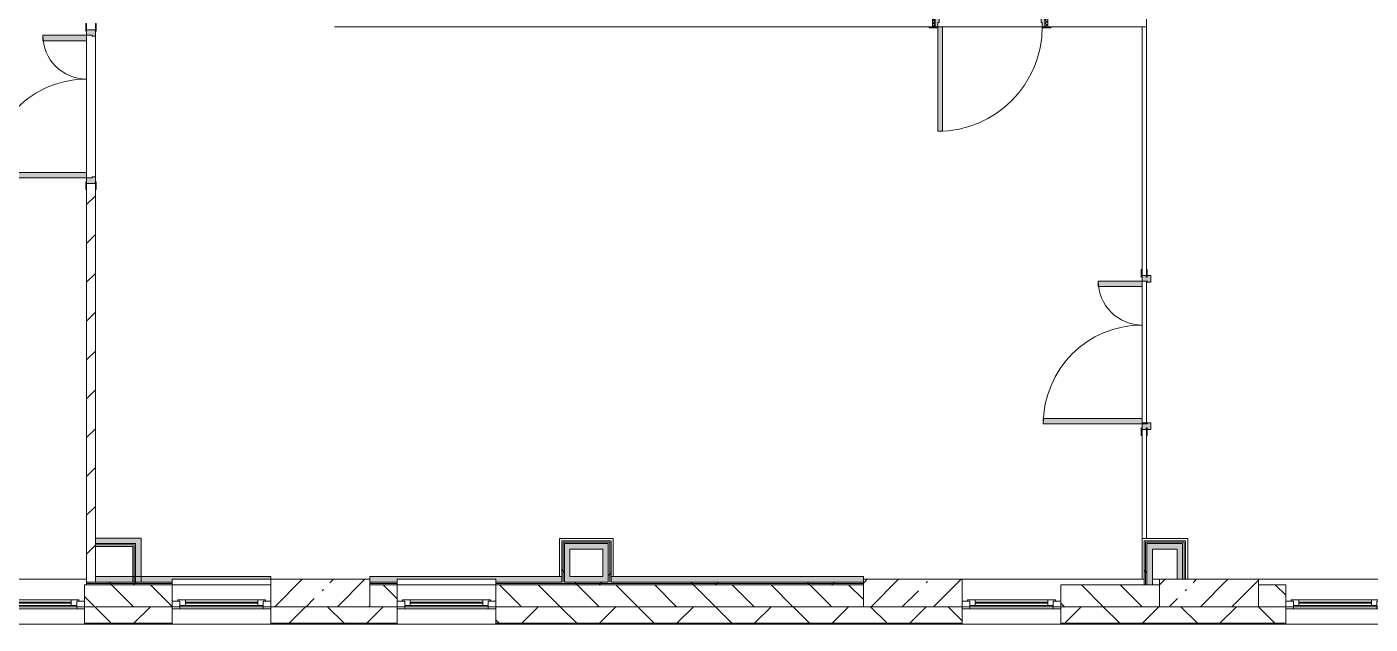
# Model space of a CAD drawing. Header units: millimetres. Extents: x 35143 to 244272, y -8553 to 29000.
# Drawn here: x 208667 to 220911, y -258 to 5180 of the extents above; entities that cross this region are included whole.
import ezdxf

# ---------------------------------------------------------------- set-up
doc = ezdxf.new("R2010")
doc.units = ezdxf.units.MM
for name, color, linetype, lineweight, true_color in [('A-DOOR-3', 7, 'Continuous', 5, 0xaaaaaa), ('A-DOOR-4', 7, 'Continuous', 5, 0xe2e2e2), ('A-DOOR-FRAM-3', 7, 'Continuous', 5, 0xe2e2e2), ('A-DOOR-FRAM-4', 7, 'Continuous', 5, 0xaaaaaa), ('A-FLOR-2', 7, 'Continuous', 5, 0xaaaaaa), ('I-WALL-3', 7, 'Continuous', 5, 0xe7e7e7), ('I-WALL-4', 7, 'Continuous', 9, 0xe7e7e7)]:
    doc.layers.add(name, color=color, linetype=linetype, lineweight=lineweight, true_color=true_color)
for name, color, linetype, lineweight in [('A-GLAZ-1', 7, 'Continuous', 5), ('A-WALL', 7, 'Continuous', 9), ('A-WALL-4', 7, 'Continuous', 5), ('I-WALL-5', 7, 'Continuous', 5), ('S-COLS-1', 7, 'Continuous', 5)]:
    doc.layers.add(name, color=color, linetype=linetype, lineweight=lineweight)
pattern_1 = [(45, (117261.9, 0), (-530.33, 530.33), []), (135, (117261.9, 0), (-530.33, -530.33), [])]

# ---------------------------------------------------------------- blocks, each defined once
blk = doc.blocks.new('120_Окно_СКБ_1Ст - 120_Окно_СКБ_1Ст 900х2500_h_ с форточкой-V132-2_1_2_птичка')
at = {"layer": 'A-GLAZ-1'}
for p, q in [((-450, -127), (-450, -57)), ((-450, -57), (-380, -57)), ((450, -57), (-450, -57)), ((-380, -57), (-380, -127)), ((380, -87), (-380, -87)), ((-380, -87), (-380, -127)), ((-330, -137), (-330, -87)), ((-330, -107), (330, -107)), ((330, -117), (-330, -117)), ((330, -137), (330, -87)), ((380, -127), (380, -57)), ((380, -57), (450, -57)), ((380, -127), (380, -87)), ((450, -57), (450, -127)), ((-380, -127), (-450, -127)), ((-450, -127), (-400, -127)), ((-380, -127), (-400, -127)), ((-400, -127), (-400, -137)), ((-400, -137), (400, -137)), ((400, -137), (-400, -137)), ((450, -127), (380, -127)), ((400, -127), (380, -127)), ((400, -127), (450, -127)), ((400, -137), (400, -127))]:
    blk.add_line(p, q, dxfattribs=at)
blk = doc.blocks.new('120_Окно_СКБ_1Ст - 120_Окно_СКБ_1Ст 900х2500_h_ с форточкой-22876038-2_1_2_птичка')
at = {"layer": 'A-GLAZ-1'}
for p, q in [((-450, -127), (-450, -57)), ((-450, -57), (-380, -57)), ((450, -57), (-450, -57)), ((-380, -57), (-380, -127)), ((380, -87), (-380, -87)), ((-380, -87), (-380, -127)), ((-330, -137), (-330, -87)), ((-330, -107), (330, -107)), ((330, -117), (-330, -117)), ((330, -137), (330, -87)), ((380, -127), (380, -57)), ((380, -57), (450, -57)), ((380, -127), (380, -87)), ((450, -57), (450, -127)), ((-380, -127), (-450, -127)), ((-450, -127), (-400, -127)), ((-380, -127), (-400, -127)), ((-400, -127), (-400, -137)), ((-400, -137), (400, -137)), ((400, -137), (-400, -137)), ((450, -127), (380, -127)), ((400, -127), (380, -127)), ((400, -127), (450, -127)), ((400, -137), (400, -127))]:
    blk.add_line(p, q, dxfattribs=at)
blk = doc.blocks.new('BSC_Колонна _Прямоугольная - 250х900-23282983-2_1_2_птичка')
at = {"layer": 'S-COLS-1'}
h = blk.add_hatch(dxfattribs=at)
h.set_pattern_fill('FP_127', color=256, style=0, pattern_type=2)
h.set_pattern_definition([(45, (-99480, -25), (-285.1231, 285.1231), []), (45, (-99194.88, -25), (-285.1231, 285.1231), [504.031, -100.806, 16.764, -84.042])])
h.paths.add_polyline_path([(450, -125), (450, 125), (-450, 125), (-450, -125)])
for p, q in [((450, 125), (-450, 125)), ((-450, 125), (-450, -125)), ((450, -125), (450, 125)), ((-450, -125), (450, -125))]:
    blk.add_line(p, q, dxfattribs=at)
blk = doc.blocks.new('110_Дверь_СКБ_1Ст_Внутренняя1 - Д-7а_л__950x2100h_Туалет-V133-2_1_2_птичка')
at = {"layer": 'A-DOOR-3'}
h = blk.add_hatch(dxfattribs=at)
h.set_pattern_fill('FP_128', color=256, style=0, pattern_type=2)
h.set_pattern_definition([(135, (1776.41, 174.685), (-14.14214, -14.14214), []), (225, (1776.41, 174.685), (14.14214, -14.14214), [])])
h.paths.add_polyline_path([(537.5, 110), (512.5, 110), (512.5, -110), (537.5, -110)])
at = {"layer": 'A-DOOR-4'}
h = blk.add_hatch(color=256, dxfattribs=at)
h.paths.add_polyline_path([(487.5, 110), (487.5, 70), (477.5, 70), (477.5, 30), (512.5, 30), (512.5, 110)])
h.paths.add_polyline_path([(-462.5, 110), (-487.5, 110), (-487.5, 30), (-452.5, 30), (-452.5, 70), (-462.5, 70)])
at = {"layer": 'A-DOOR-FRAM-3'}
for points in [[(447.5, 1060), (447.5, 110), (487.5, 110), (487.5, 1060)], [(-542.5, 118), (-542.5, 110), (-472.5, 110), (-472.5, 118)], [(-472.5, 30), (-487.5, 30), (-487.5, -110), (-472.5, -110)], [(567.5, 118), (497.5, 118), (497.5, 110), (567.5, 110)], [(512.5, 30), (497.5, 30), (497.5, -110), (512.5, -110)], [(-542.5, -110), (-542.5, -118), (-472.5, -118), (-472.5, -110)], [(567.5, -110), (497.5, -110), (497.5, -118), (567.5, -118)]]:
    blk.add_hatch(color=256, dxfattribs=at).paths.add_polyline_path(points)
at = {"layer": 'A-DOOR-FRAM-4'}
h = blk.add_hatch(dxfattribs=at)
h.set_pattern_fill('FP_129', color=256, style=0, pattern_type=2)
h.set_pattern_definition([(45, (-346.384, 174.685), (-14.1421, 14.1421), []), (135, (-346.384, 174.685), (-14.1421, -14.1421), [])])
h.paths.add_polyline_path([(-487.5, 110), (-512.5, 110), (-512.5, -110), (-487.5, -110)])
at = {"layer": 'A-DOOR-3'}
for p, q in [((487.5, 1060), (447.5, 1060)), ((447.5, 1060), (447.5, 110)), ((487.5, 110), (487.5, 1060)), ((447.5, 110), (487.5, 110))]:
    blk.add_line(p, q, dxfattribs=at)
blk.add_arc((487.5, 110), 950, 90, 180, dxfattribs=at)
at = {"layer": 'A-DOOR-FRAM-4'}
for p, q in [((-472.5, 118), (-542.5, 118)), ((-542.5, 118), (-542.5, 110)), ((-542.5, 110), (-472.5, 110)), ((-487.5, 110), (-512.5, 110)), ((-512.5, 110), (-512.5, -110)), ((-462.5, 110), (-487.5, 110)), ((-487.5, 110), (-487.5, 30)), ((-487.5, -110), (-487.5, 110)), ((-472.5, 110), (-487.5, 110)), ((-487.5, 110), (-487.5, 109)), ((-487.5, 109), (-472.5, 109)), ((-487.5, 30), (-452.5, 30)), ((-472.5, 30), (-487.5, 30)), ((-487.5, 30), (-487.5, -110)), ((-472.5, 110), (-472.5, 118)), ((-472.5, 109), (-472.5, 110)), ((-472.5, -110), (-472.5, 30)), ((-462.5, 70), (-462.5, 110)), ((-452.5, 70), (-462.5, 70)), ((-452.5, 30), (-452.5, 70)), ((487.5, 70), (477.5, 70)), ((477.5, 70), (477.5, 30)), ((477.5, 30), (512.5, 30)), ((487.5, 110), (487.5, 70)), ((512.5, 110), (487.5, 110)), ((567.5, 118), (497.5, 118)), ((497.5, 118), (497.5, 110)), ((512.5, 110), (497.5, 110)), ((497.5, 110), (497.5, 109)), ((497.5, 110), (567.5, 110)), ((497.5, 109), (512.5, 109)), ((512.5, 30), (497.5, 30)), ((497.5, 30), (497.5, -110)), ((512.5, 30), (512.5, 110)), ((537.5, 110), (512.5, 110)), ((512.5, 110), (512.5, -110)), ((512.5, 109), (512.5, 110)), ((512.5, -110), (512.5, 30)), ((537.5, -110), (537.5, 110)), ((567.5, 110), (567.5, 118)), ((-472.5, -110), (-542.5, -110)), ((-542.5, -110), (-542.5, -118)), ((-542.5, -118), (-472.5, -118)), ((-512.5, -110), (-487.5, -110)), ((-487.5, -110), (-472.5, -110)), ((-472.5, -118), (-472.5, -110)), ((497.5, -110), (512.5, -110)), ((567.5, -110), (497.5, -110)), ((497.5, -110), (497.5, -118)), ((497.5, -118), (567.5, -118)), ((512.5, -110), (537.5, -110)), ((567.5, -118), (567.5, -110))]:
    blk.add_line(p, q, dxfattribs=at)
blk = doc.blocks.new('110_Дверь_СКБ_2Ст - Д-5_п_ Из игровой в коридор-32215844-2_1_2_птичка')
at = {"layer": 'A-DOOR-4'}
for points in [[(-638, 40), (-588, 40), (-588, 940), (-638, 940)], [(612, 440), (612, 40), (662, 40), (662, 440)]]:
    blk.add_hatch(color=256, dxfattribs=at).paths.add_polyline_path(points)
h = blk.add_hatch(color=256, dxfattribs=at)
h.paths.add_polyline_path([(-688, 40), (-688, -40), (-628, -40), (-628, -10), (-638, -10), (-638, 40)])
h.paths.add_polyline_path([(652, -40), (712, -40), (712, 40), (662, 40), (662, -10), (652, -10)])
at = {"layer": 'A-DOOR-FRAM-3'}
for points in [[(-742, 40), (-672, 40), (-672, 48), (-742, 48)], [(698, 40), (768, 40), (768, 48), (698, 48)], [(-742, -48), (-672, -48), (-672, -40), (-742, -40)], [(698, -48), (768, -48), (768, -40), (698, -40)]]:
    blk.add_hatch(color=256, dxfattribs=at).paths.add_polyline_path(points)
at = {"layer": 'A-DOOR-3'}
for p, q in [((-638, 940), (-638, 40)), ((-588, 940), (-638, 940)), ((-588, 40), (-588, 940)), ((662, 440), (612, 440)), ((612, 440), (612, 40)), ((662, 40), (662, 440)), ((-638, 40), (-588, 40)), ((612, 40), (662, 40))]:
    blk.add_line(p, q, dxfattribs=at)
for centre, radius, start, end in [((-638, 40), 900, 0, 90), ((662, 40), 400, 90, 180)]:
    blk.add_arc(centre, radius, start, end, dxfattribs=at)
at = {"layer": 'A-DOOR-FRAM-4'}
for p, q in [((-672, 48), (-742, 48)), ((-742, 48), (-742, 40)), ((-742, 40), (-672, 40)), ((-638, 40), (-688, 40)), ((-688, 40), (-688, -40)), ((-672, 40), (-672, 48)), ((-638, -10), (-638, 40)), ((662, 40), (662, -10)), ((712, 40), (662, 40)), ((768, 48), (698, 48)), ((698, 48), (698, 40)), ((698, 40), (768, 40)), ((712, -40), (712, 40)), ((768, 40), (768, 48)), ((-672, -40), (-742, -40)), ((-742, -40), (-742, -48)), ((-742, -48), (-672, -48)), ((-688, -40), (-628, -40)), ((-672, -39), (-688, -39)), ((-688, -39), (-688, -40)), ((-688, -40), (-672, -40)), ((-672, -40), (-672, -39)), ((-672, -48), (-672, -40)), ((-628, -10), (-638, -10)), ((-628, -40), (-628, -10)), ((662, -10), (652, -10)), ((652, -10), (652, -40)), ((652, -40), (712, -40)), ((712, -39), (698, -39)), ((698, -39), (698, -40)), ((698, -40), (712, -40)), ((768, -40), (698, -40)), ((698, -40), (698, -48)), ((698, -48), (768, -48)), ((712, -40), (712, -39)), ((768, -48), (768, -40))]:
    blk.add_line(p, q, dxfattribs=at)
blk = doc.blocks.new('BSC_Колонна _Прямоугольная - 250х900-V134-2_1_2_птичка')
at = {"layer": 'S-COLS-1'}
h = blk.add_hatch(dxfattribs=at)
h.set_pattern_fill('FP_130', color=256, style=0, pattern_type=2)
h.set_pattern_definition([(45, (-94080, -25), (-285.1231, 285.1231), []), (45, (-93794.88, -25), (-285.1231, 285.1231), [504.031, -100.806, 16.764, -84.042])])
h.paths.add_polyline_path([(450, -125), (450, 125), (-450, 125), (-450, -125), (311, -125)])
for p, q in [((450, 125), (-450, 125)), ((-450, 125), (-450, -125)), ((450, -125), (450, 125)), ((-450, -125), (450, -125))]:
    blk.add_line(p, q, dxfattribs=at)
blk = doc.blocks.new('BSC_Колонна _Прямоугольная - 250х900-V135-2_1_2_птичка')
at = {"layer": 'S-COLS-1'}
h = blk.add_hatch(dxfattribs=at)
h.set_pattern_fill('FP_131', color=256, style=0, pattern_type=2)
h.set_pattern_definition([(45, (-102180, -25), (-285.1231, 285.1231), []), (45, (-101894.88, -25), (-285.1231, 285.1231), [504.031, -100.806, 16.764, -84.042])])
h.paths.add_polyline_path([(450, -125), (450, 125), (-450, 125), (-450, -125), (-368, -125)])
for p, q in [((450, 125), (-450, 125)), ((-450, 125), (-450, -125)), ((450, -125), (450, 125)), ((-450, -125), (450, -125))]:
    blk.add_line(p, q, dxfattribs=at)
blk = doc.blocks.new('110_Дверь_СКБ_2Ст - Д-5_п__в составе перегородки _не входит в спец__-32680317-2_1_2_птичка')
at = {"layer": 'A-DOOR-4'}
h = blk.add_hatch(color=256, dxfattribs=at)
h.paths.add_polyline_path([(712, -20), (712, 60), (652, 60), (652, 30), (662, 30), (662, -20)])
h.paths.add_polyline_path([(-628, 60), (-688, 60), (-688, -20), (-638, -20), (-638, 30), (-628, 30)])
for points in [[(-588, -420), (-588, -20), (-638, -20), (-638, -420)], [(662, -20), (612, -20), (612, -920), (662, -920)]]:
    blk.add_hatch(color=256, dxfattribs=at).paths.add_polyline_path(points)
at = {"layer": 'A-DOOR-FRAM-3'}
for points in [[(-673, 28), (-743, 28), (-743, 20), (-673, 20)], [(767, 28), (697, 28), (697, 20), (767, 20)], [(-673, -20), (-743, -20), (-743, -28), (-673, -28)], [(767, -20), (697, -20), (697, -28), (767, -28)]]:
    blk.add_hatch(color=256, dxfattribs=at).paths.add_polyline_path(points)
at = {"layer": 'A-DOOR-3'}
for p, q in [((-638, -20), (-588, -20)), ((-638, -420), (-638, -20)), ((-588, -20), (-588, -420)), ((612, -20), (662, -20)), ((612, -920), (612, -20)), ((662, -20), (662, -920)), ((-588, -420), (-638, -420)), ((662, -920), (612, -920))]:
    blk.add_line(p, q, dxfattribs=at)
for centre, radius, start, end in [((-638, -20), 400, 270, 0), ((662, -20), 900, 180, 270)]:
    blk.add_arc(centre, radius, start, end, dxfattribs=at)
at = {"layer": 'A-DOOR-FRAM-4'}
for p, q in [((-743, 28), (-673, 28)), ((-743, 20), (-743, 28)), ((-673, 20), (-743, 20)), ((-688, 60), (-628, 60)), ((-688, -20), (-688, 60)), ((-688, 20), (-673, 20)), ((-688, 19), (-688, 20)), ((-673, 19), (-688, 19)), ((-673, 28), (-673, 20)), ((-673, 20), (-673, 19)), ((-638, 30), (-638, -20)), ((-628, 30), (-638, 30)), ((-628, 60), (-628, 30)), ((652, 60), (712, 60)), ((652, 30), (652, 60)), ((662, 30), (652, 30)), ((662, -20), (662, 30)), ((697, 20), (697, 28)), ((697, 28), (767, 28)), ((697, 19), (697, 20)), ((697, 20), (712, 20)), ((767, 20), (697, 20)), ((712, 19), (697, 19)), ((712, 60), (712, -20)), ((712, 20), (712, 19)), ((767, 28), (767, 20)), ((-743, -20), (-673, -20)), ((-743, -28), (-743, -20)), ((-673, -28), (-743, -28)), ((-638, -20), (-688, -20)), ((-673, -20), (-673, -28)), ((712, -20), (662, -20)), ((697, -28), (697, -20)), ((697, -20), (767, -20)), ((767, -28), (697, -28)), ((767, -20), (767, -28))]:
    blk.add_line(p, q, dxfattribs=at)

msp = doc.modelspace()

# ---------------------------------------------------------------- hatches: boundary and pattern name
at = {"layer": 'A-WALL-4'}
h = msp.add_hatch(dxfattribs=at)
h.set_pattern_fill('FP_97', color=256, style=0, pattern_type=2)
h.set_pattern_definition([(135, (117261.88, 0), (-176.7767, -176.7767), [])])
h.paths.add_polyline_path([(239291.9, -100), (240091.9, -100), (240091.9, 100), (239291.9, 100)])
h.paths.add_polyline_path([(227421.1, -100), (227491.9, -100), (227491.9, 100), (226191.9, 100), (226191.9, -100), (226957.3, -100)])
h.paths.add_polyline_path([(236232.5, -100), (236591.9, -100), (236591.9, 100), (236091.9, 100), (236091.9, -100)])
h.paths.add_polyline_path([(230941.9, -100), (230941.9, 100), (230691.9, 100), (230691.9, -100)])
h.paths.add_polyline_path([(231841.9, -100), (232891.9, -100), (232891.9, 100), (231841.9, 100)])
h.paths.add_polyline_path([(212041.9, -100), (212041.9, 100), (211791.9, 100), (211791.9, -100)])
h.paths.add_polyline_path([(213044.5, -100), (216291.9, -100), (216290.8, 100), (212941.9, 100), (212941.9, -100)])
h.paths.add_polyline_path([(219891.9, -100), (220141.9, -100), (220141.9, 100), (219891.9, 100)])
h.paths.add_polyline_path([(221855.9, -100), (222091.9, -100), (222091.9, 100), (221041.9, 100), (221041.9, -100)])
h.paths.add_polyline_path([(218091.9, -100), (218991.9, -100), (218991.9, 100), (218091.9, 100)])
h.paths.add_polyline_path([(209798.2, -100), (209991.9, -100), (209991.9, 100), (209191.9, 100), (209191.9, -100), (209357.7, -100)])
h = msp.add_hatch(dxfattribs=at)
h.set_pattern_fill('FP_87', color=256, style=0, pattern_type=2)
h.set_pattern_definition([(45, (117261.9, 0), (-353.5534, 353.5534), []), (135, (117261.9, 0), (-353.5534, -353.5534), [])])
h.paths.add_polyline_path([(239478.8, -250), (240091.9, -250), (240091.9, -100), (239291.9, -100), (239291.9, -250)])
h.paths.add_polyline_path([(237623.8, -250), (238391.9, -250), (238391.9, -100), (237491.9, -100), (237491.9, -250)])
h.paths.add_polyline_path([(242261.4, -250), (242341.9, -250), (242341.9, -100), (240991.9, -100), (240991.9, -250), (241333.9, -250)])
h.paths.add_polyline_path([(229791.9, -250), (230941.9, -250), (230941.9, -100), (229791.9, -100)])
h.paths.add_polyline_path([(224638.5, -250), (225291.9, -250), (225291.9, -100), (224391.9, -100), (224391.9, -250)])
h.paths.add_polyline_path([(226191.9, -250), (227491.9, -250), (227491.9, -100), (226191.9, -100)])
h.paths.add_polyline_path([(231841.9, -250), (232891.9, -250), (232891.9, -100), (231841.9, -100)])
h.paths.add_polyline_path([(236591.9, -250), (236591.9, -100), (235191.9, -100), (235191.9, -250), (236232.5, -250)])
h.paths.add_polyline_path([(219073.4, -250), (220141.9, -250), (220141.9, -100), (218091.9, -100), (218091.9, -250), (218991.9, -250)])
h.paths.add_polyline_path([(221041.9, -250), (222091.9, -250), (222091.9, -100), (221041.9, -100)])
h.paths.add_polyline_path([(216291.9, -250), (217191.9, -250), (217191.9, -100), (212941.9, -100), (212941.9, -250), (216290.8, -250)])
h.paths.add_polyline_path([(210891.9, -250), (212041.9, -250), (212041.9, -100), (210891.9, -100)])
h.paths.add_polyline_path([(206471.9, -250), (208291.9, -250), (208291.9, -100), (206471.9, -100)])
h.paths.add_polyline_path([(209334.4, -250), (209991.9, -250), (209991.9, -100), (209191.9, -100), (209191.9, -250)])
at = {"layer": 'I-WALL-3'}
for points in [[(213616.9, 175), (213616.9, 475), (213566.9, 475), (213566.9, 175)], [(213916.9, 425), (213966.9, 425), (213966.9, 475), (213616.9, 475), (213616.9, 425)], [(213966.9, 175), (213966.9, 425), (213916.9, 425), (213916.9, 175)], [(219151.9, 425), (219201.9, 425), (219201.9, 475), (218876.9, 475), (218876.9, 425), (219073.4, 425)], [(218926.9, 100), (218926.9, 425), (218876.9, 425), (218876.9, 100)], [(219201.9, 150), (219201.9, 425), (219151.9, 425), (219151.9, 150)]]:
    msp.add_hatch(color=256, dxfattribs=at).paths.add_polyline_path(points)
at = {"layer": 'I-WALL-4'}
for points in [[(209657.9, 475), (209707.9, 475), (209707.9, 525), (209291.9, 525), (209291.9, 475)], [(209657.9, 125), (209707.9, 125), (209707.9, 475), (209657.9, 475), (209657.9, 230.5)], [(209291.9, 125), (209991.9, 125), (209991.9, 150), (210891.9, 150), (210891.9, 175), (209291.9, 175)]]:
    msp.add_hatch(color=256, dxfattribs=at).paths.add_polyline_path(points)
h = msp.add_hatch(color=256, dxfattribs=at)
h.paths.add_polyline_path([(216291.9, 125), (216290.8, 175), (213991.9, 175), (213991.9, 125), (216290.8, 125)])
h.paths.add_polyline_path([(212041.9, 125), (212041.9, 150), (212941.9, 150), (212941.9, 125), (213541.9, 125), (213541.9, 175), (211791.9, 175), (211791.9, 125)])
h.paths.add_polyline_path([(213566.9, 125), (213966.9, 125), (213966.9, 175), (213566.9, 175)])
at = {"layer": 'I-WALL-5'}
h = msp.add_hatch(dxfattribs=at)
h.set_pattern_fill('FP_99', color=256, style=0, pattern_type=2)
h.set_pattern_definition([(45, (117261.88, 0), (-176.7767, 176.7767), [])])
h.paths.add_polyline_path([(209211.9, 125), (209291.9, 125), (209291.9, 3755), (209211.9, 3755), (209211.9, 230.5)])
h.paths.add_polyline_path([(209291.9, 5155), (209291.9, 10400), (209211.9, 10400), (209211.9, 5155), (209261.9, 5155)])
h = msp.add_hatch(dxfattribs=at)
h.set_pattern_fill('FP_187', color=256, style=0, pattern_type=2)
h.set_pattern_definition(pattern_1)
h.paths.add_polyline_path([(213541.9, 125), (213554.4, 125), (213554.4, 500), (213541.9, 500), (213541.9, 175)])
h = msp.add_hatch(dxfattribs=at)
h.set_pattern_fill('FP_187', color=256, style=0, pattern_type=2)
h.set_pattern_definition(pattern_1)
h.paths.add_polyline_path([(213554.4, 125), (213566.9, 125), (213566.9, 487.5), (213554.4, 487.5), (213554.4, 175)])
h = msp.add_hatch(dxfattribs=at)
h.set_pattern_fill('FP_187', color=256, style=0, pattern_type=2)
h.set_pattern_definition(pattern_1)
h.paths.add_polyline_path([(213966.9, 125), (213979.4, 125), (213979.4, 475), (213966.9, 475), (213966.9, 175)])
h = msp.add_hatch(dxfattribs=at)
h.set_pattern_fill('FP_187', color=256, style=0, pattern_type=2)
h.set_pattern_definition(pattern_1)
h.paths.add_polyline_path([(213979.4, 125), (213991.9, 125), (213991.9, 487.5), (213979.4, 487.5), (213979.4, 175)])
h = msp.add_hatch(dxfattribs=at)
h.set_pattern_fill('FP_187', color=256, style=0, pattern_type=2)
h.set_pattern_definition(pattern_1)
h.paths.add_polyline_path([(218864.4, 100), (218864.4, 487.5), (218851.9, 487.5), (218851.9, 100)])
h = msp.add_hatch(dxfattribs=at)
h.set_pattern_fill('FP_187', color=256, style=0, pattern_type=2)
h.set_pattern_definition(pattern_1)
h.paths.add_polyline_path([(218864.4, 100), (218876.9, 100), (218876.9, 475), (218864.4, 475), (218864.4, 230.5)])
h = msp.add_hatch(dxfattribs=at)
h.set_pattern_fill('FP_187', color=256, style=0, pattern_type=2)
h.set_pattern_definition(pattern_1)
h.paths.add_polyline_path([(219212.5, 150), (219214.4, 150), (219214.4, 475), (219201.9, 475), (219201.9, 150)])
h = msp.add_hatch(dxfattribs=at)
h.set_pattern_fill('FP_187', color=256, style=0, pattern_type=2)
h.set_pattern_definition(pattern_1)
h.paths.add_polyline_path([(219225, 150), (219226.9, 150), (219226.9, 487.5), (219214.4, 487.5), (219214.4, 150)])
h = msp.add_hatch(dxfattribs=at)
h.set_pattern_fill('FP_187', color=256, style=0, pattern_type=2)
h.set_pattern_definition(pattern_1)
h.paths.add_polyline_path([(209991.9, 112.5), (209991.9, 125), (209211.9, 125), (209211.9, 112.5), (209798.2, 112.5)])
h = msp.add_hatch(dxfattribs=at)
h.set_pattern_fill('FP_187', color=256, style=0, pattern_type=2)
h.set_pattern_definition(pattern_1)
h.paths.add_polyline_path([(212041.9, 112.5), (212041.9, 125), (211791.9, 125), (211791.9, 112.5)])
h.paths.add_polyline_path([(216291.9, 112.5), (216290.8, 125), (212941.9, 125), (212941.9, 112.5), (216290.8, 112.5)])
h = msp.add_hatch(dxfattribs=at)
h.set_pattern_fill('FP_187', color=256, style=0, pattern_type=2)
h.set_pattern_definition(pattern_1)
h.paths.add_polyline_path([(209334.4, 100), (209991.9, 100), (209991.9, 112.5), (209211.9, 112.5), (209211.9, 100), (209291.9, 100)])
h = msp.add_hatch(dxfattribs=at)
h.set_pattern_fill('FP_187', color=256, style=0, pattern_type=2)
h.set_pattern_definition(pattern_1)
h.paths.add_polyline_path([(212041.9, 100), (212041.9, 112.5), (211791.9, 112.5), (211791.9, 100)])
h.paths.add_polyline_path([(216291.9, 100), (216290.8, 112.5), (212941.9, 112.5), (212941.9, 100), (216290.8, 100)])

# ---------------------------------------------------------------- linework, layer by layer
at = {"layer": 'A-FLOR-2'}
for p, q in [((218831.9, 1575), (218871.9, 1575)), ((218871.9, 1575), (218871.9, 1565)), ((213521.9, 174.2), (213521.9, 520)), ((213521.9, 520), (214011.9, 520)), ((214011.9, 520), (214011.9, 174.6)), ((218831.9, 150), (218831.9, 521)), ((218871.9, 521), (219247.9, 521)), ((219247.9, 521), (219247.9, 150))]:
    msp.add_line(p, q, dxfattribs=at)
at = {"layer": 'A-WALL'}
for p, q in [((218871.9, 5180), (218831.9, 5180)), ((209657.9, 475), (209291.9, 475)), ((209645.4, 462.5), (209291.9, 462.5)), ((209645.4, 125), (209645.4, 462.5)), ((209657.9, 125), (209657.9, 475)), ((213554.4, 487.5), (213554.4, 125)), ((213979.4, 487.5), (213554.4, 487.5)), ((213566.9, 475), (213566.9, 125)), ((213966.9, 475), (213566.9, 475)), ((213966.9, 125), (213966.9, 475)), ((213979.4, 125), (213979.4, 487.5)), ((218851.9, 487.5), (218851.9, 425)), ((218864.4, 487.5), (218864.4, 100)), ((219214.4, 487.5), (218864.4, 487.5)), ((218876.9, 475), (218876.9, 100)), ((219201.9, 475), (218876.9, 475)), ((219201.9, 150), (219201.9, 475)), ((219214.4, 150), (219214.4, 487.5)), ((209211.9, 125), (209991.9, 125)), ((209291.9, 175), (209291.9, 125)), ((211791.9, 125), (212041.9, 125)), ((212941.9, 125), (213541.9, 125)), ((213541.9, 175), (213541.9, 125)), ((213566.9, 125), (213966.9, 125)), ((213991.9, 175), (213991.9, 125)), ((213991.9, 125), (216291.9, 125)), ((209211.9, 112.5), (209991.9, 112.5)), ((209211.9, 100), (209991.9, 100)), ((211791.9, 112.5), (212041.9, 112.5)), ((212041.9, 100), (211791.9, 100)), ((212941.9, 112.5), (216291.9, 112.5)), ((216291.9, 100), (212941.9, 100)), ((209191.9, -100), (209991.9, -100)), ((209991.9, -100), (209191.9, -100)), ((211791.9, -100), (212041.9, -100)), ((212041.9, -100), (211791.9, -100)), ((212941.9, -100), (216291.9, -100)), ((216291.9, -100), (212941.9, -100)), ((218091.9, -100), (218991.9, -100)), ((218991.9, -100), (218091.9, -100)), ((219891.9, -100), (220141.9, -100)), ((220141.9, -100), (219891.9, -100)), ((209191.9, -250), (209991.9, -250)), ((209191.9, -253), (209991.9, -253)), ((210891.9, -250), (212041.9, -250)), ((210891.9, -253), (212041.9, -253)), ((212941.9, -250), (217191.9, -250)), ((212941.9, -253), (217191.9, -253)), ((218091.9, -250), (220141.9, -250)), ((218091.9, -253), (220141.9, -253))]:
    msp.add_line(p, q, dxfattribs=at)
at = {"layer": 'A-WALL-4'}
for p, q in [((209211.9, 100), (209191.9, 100)), ((209191.9, 100), (209191.9, -258)), ((209991.9, -258), (209991.9, 100)), ((212041.9, -258), (212041.9, 100)), ((212941.9, 100), (212941.9, -258)), ((218991.9, 100), (218091.9, 100)), ((218091.9, 100), (218091.9, -258)), ((220141.9, 100), (219891.9, 100)), ((220141.9, -258), (220141.9, 100)), ((208311.9, -100), (209191.9, -100)), ((209991.9, -100), (210891.9, -100)), ((210891.9, -100), (210891.9, -258)), ((212041.9, -100), (212941.9, -100)), ((217191.9, -258), (217191.9, -100)), ((217191.9, -100), (218091.9, -100)), ((220141.9, -100), (221041.9, -100)), ((206463.9, -258), (209991.9, -258)), ((209991.9, -258), (224391.9, -258))]:
    msp.add_line(p, q, dxfattribs=at)
at = {"layer": 'I-WALL-5'}
for p, q in [((218871.9, 10600), (218871.9, 2970)), ((211471.9, 5180), (216891.9, 5180)), ((217921.9, 5180), (217011.9, 5180)), ((218001.9, 5180), (218831.9, 5180)), ((218831.9, 5180), (218831.9, 2970)), ((209211.9, 3855), (209211.9, 5055)), ((209291.9, 5095), (209291.9, 3815)), ((209211.9, 3700), (209211.9, 100)), ((209291.9, 175), (209291.9, 3700)), ((218871.9, 2865), (218871.9, 1575)), ((218831.9, 1615), (218831.9, 2815)), ((218831.9, 1460), (218831.9, 521)), ((218871.9, 521), (218871.9, 1460)), ((209707.9, 525), (209291.9, 525)), ((209707.9, 125), (209707.9, 525)), ((213541.9, 500), (213541.9, 175)), ((213991.9, 500), (213541.9, 500)), ((213991.9, 175), (213991.9, 500)), ((218831.9, 521), (218871.9, 521)), ((218851.9, 500), (218851.9, 100)), ((219226.9, 500), (218851.9, 500)), ((219226.9, 150), (219226.9, 500)), ((209291.9, 450), (209632.9, 450)), ((209632.9, 450), (209632.9, 125)), ((213616.9, 175), (213616.9, 425)), ((213616.9, 425), (213916.9, 425)), ((213916.9, 425), (213916.9, 175)), ((218926.9, 100), (218926.9, 425)), ((218926.9, 425), (219151.9, 425)), ((219151.9, 425), (219151.9, 150)), ((208311.9, 150), (209211.9, 150)), ((210891.9, 175), (209291.9, 175)), ((209991.9, 100), (209991.9, 150)), ((209991.9, 150), (210891.9, 150)), ((210891.9, 150), (210891.9, 175)), ((213541.9, 175), (211791.9, 175)), ((211791.9, 175), (211791.9, 150)), ((212041.9, 100), (212041.9, 150)), ((212041.9, 150), (212941.9, 150)), ((212941.9, 150), (212941.9, 100)), ((213916.9, 175), (213616.9, 175)), ((216291.9, 175), (213991.9, 175)), ((216291.9, 150), (216291.9, 175)), ((217191.9, 150), (218851.9, 150)), ((218926.9, 150), (218991.9, 150)), ((219891.9, 150), (224391.9, 150)), ((210891.9, 100), (209991.9, 100)), ((212941.9, 100), (212041.9, 100))]:
    msp.add_line(p, q, dxfattribs=at)

# ---------------------------------------------------------------- block references
at = {"layer": 'A-DOOR-3'}
for name, p, rotation in [('110_Дверь_СКБ_1Ст_Внутренняя1 - Д-7а_л__950x2100h_Туалет-V133-2_1_2_птичка', (217459.4, 5290), 180), ('110_Дверь_СКБ_2Ст - Д-5_п_ Из игровой в коридор-32215844-2_1_2_птичка', (209251.9, 4442.5), 89.99999999999991), ('110_Дверь_СКБ_2Ст - Д-5_п__в составе перегородки _не входит в спец__-32680317-2_1_2_птичка', (218851.9, 2227.5), 270)]:
    msp.add_blockref(name, p, dxfattribs=dict(at, rotation=rotation))
at = {"layer": 'A-GLAZ-1', "rotation": 180}
for name, p in [('120_Окно_СКБ_1Ст - 120_Окно_СКБ_1Ст 900х2500_h_ с форточкой-V132-2_1_2_птичка', (208741.9, -175)), ('120_Окно_СКБ_1Ст - 120_Окно_СКБ_1Ст 900х2500_h_ с форточкой-22876038-2_1_2_птичка', (210441.9, -175)), ('120_Окно_СКБ_1Ст - 120_Окно_СКБ_1Ст 900х2500_h_ с форточкой-22876038-2_1_2_птичка', (212491.9, -175)), ('120_Окно_СКБ_1Ст - 120_Окно_СКБ_1Ст 900х2500_h_ с форточкой-22876038-2_1_2_птичка', (217641.9, -175)), ('120_Окно_СКБ_1Ст - 120_Окно_СКБ_1Ст 900х2500_h_ с форточкой-22876038-2_1_2_птичка', (220591.9, -175))]:
    msp.add_blockref(name, p, dxfattribs=at)
at = {"layer": 'S-COLS-1'}
for name, p in [('BSC_Колонна _Прямоугольная - 250х900-V134-2_1_2_птичка', (211341.9, 25)), ('BSC_Колонна _Прямоугольная - 250х900-23282983-2_1_2_птичка', (216741.9, 25)), ('BSC_Колонна _Прямоугольная - 250х900-V135-2_1_2_птичка', (219441.9, 25))]:
    msp.add_blockref(name, p, dxfattribs=at)

doc.saveas('drawing.dxf')
